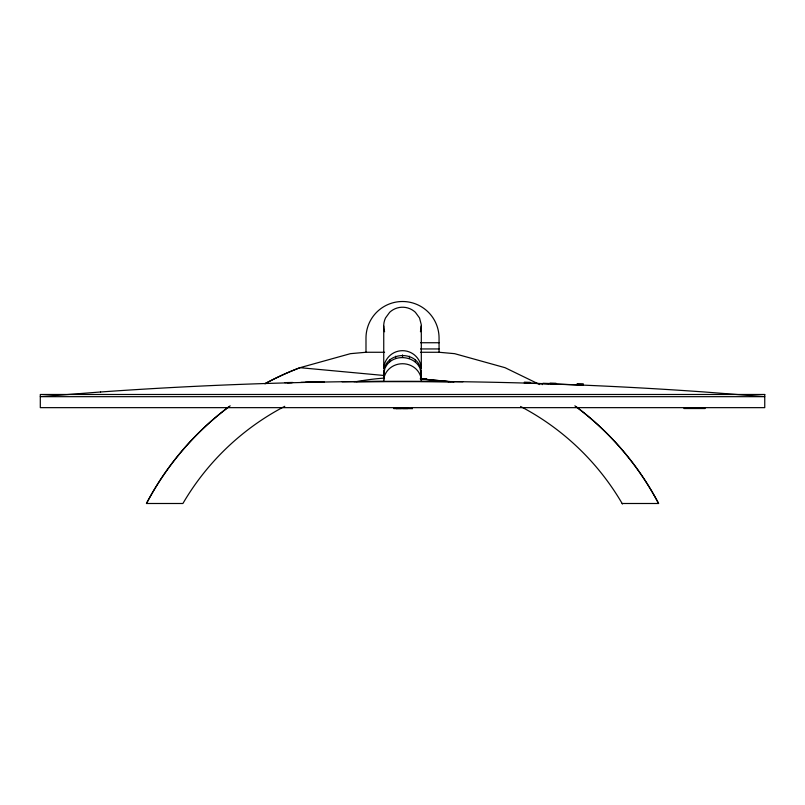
<?xml version="1.0" encoding="UTF-8"?>
<svg xmlns="http://www.w3.org/2000/svg" width="805" height="805" viewBox="0 0 805 805"><rect width="100%" height="100%" fill="white"/><g stroke="black" fill="none" stroke-linecap="round" stroke-linejoin="round"><path stroke-width="1.21" d="M530.173 383.261L530.203 382.375L524.317 382.174M542.258 384.649L542.288 383.683M420.462 331.761L421.307 324.777L419.536 317.965L415.38 312.29A18.827 18.827 0 0 0 389.67 312.29L385.515 317.965A18.827 18.827 0 0 0 384.589 331.761M420.582 374.204L420.955 371.135M421.307 372.474L420.673 378.33C426.821 347.529 377.555 348.273 384.448 378.863M421.116 381.439L421.307 379.94A18.827 17.368 0 0 0 402.53 363.729A18.827 17.368 0 0 0 383.744 379.94L383.945 381.439M383.744 373.5L385.515 365.671M385.515 367.221C393.283 351.725 419.828 355.8 421.307 373.5M384.569 352.268L365.993 352.268L350.427 353.667L300.013 367.684A289.689 289.398 55.4 0 0 264.855 383.764A289.689 289.398 55.1 0 1 300.013 367.684L383.894 375.472M284.779 382.627L292.638 382.456M287.496 382.788L292.104 382.687M300.959 382.335L324.234 381.993M342.085 381.731L384.337 381.439M420.542 342.739L439.057 342.739M420.542 348.947L439.057 348.947M420.482 352.268L439.057 352.268L454.634 353.667L505.037 367.684L539.763 384.569M420.542 378.813L426.71 378.813M353.938 381.651L451.112 381.651M395.839 408.095L408.135 408.095M689.13 408.095L699.565 408.095M396.201 408.527L407.763 408.527M402.48 408.608L412.391 408.608L412.391 407.652M229.173 406.575A289.689 289.398 55.4 0 0 146.46 503.497L182.906 503.497A254.611 254.36 62.1 0 1 284.769 406.314M622.144 503.497L658.591 503.497A289.689 289.398 -55.4 0 0 575.877 406.575M420.753 381.439L462.966 381.731M577.145 383.603L583.293 383.814M549.916 383.079L556.054 383.291M542.973 383.271L548.879 383.482M524.286 383.049L548.869 383.915M549.885 383.955L583.243 385.132M420.542 379.024L453.94 381.932M420.2 378.833L446.483 381.278A254.682 254.36 -58.4 0 1 448.888 381.711M384.096 371.135L384.347 373.178M383.744 372.474L384.448 378.3M320.008 382.053L305.518 382.264M705.069 407.652L705.069 408.527L683.998 408.527L683.998 407.652M439.057 352.268L439.057 337.939A36.537 36.537 0 0 0 402.53 301.503A36.537 36.537 0 0 0 365.993 337.939L365.993 352.268M421.307 326.015L421.307 368.237A18.827 18.827 0 0 0 402.53 350.678A18.827 18.827 0 0 0 383.744 368.237L383.744 326.015M420.864 370.773L420.864 371.93M420.884 375.975L420.884 376.72M420.421 369.072L420.421 370.36M419.536 365.671L419.536 367.221M415.38 359.986L415.38 361.978M412.261 407.652L412.261 408.608M409.433 356.233L409.433 358.507M402.53 354.914L402.53 357.299M401.484 407.652L401.484 408.608L393.786 408.608L393.786 407.652M396.795 407.652L396.795 408.608M395.617 356.233L395.617 358.507M389.67 359.986L389.67 361.978M356.464 381.64A254.611 254.36 62.1 0 1 384.448 378.088M520.563 406.465A254.682 254.36 -58.4 0 1 622.436 504M574.871 405.831A289.699 289.398 -54.7 0 1 658.591 503.497M146.46 503.497A289.689 289.398 55.1 0 1 230.18 405.831M100.565 391.985L40.3 396.674L764.75 396.674L704.486 391.985A4276.744 4276.744 0 0 0 100.565 391.985M764.75 394.48L40.3 394.48L40.3 407.652L764.75 407.652L764.75 394.48"/></g></svg>
